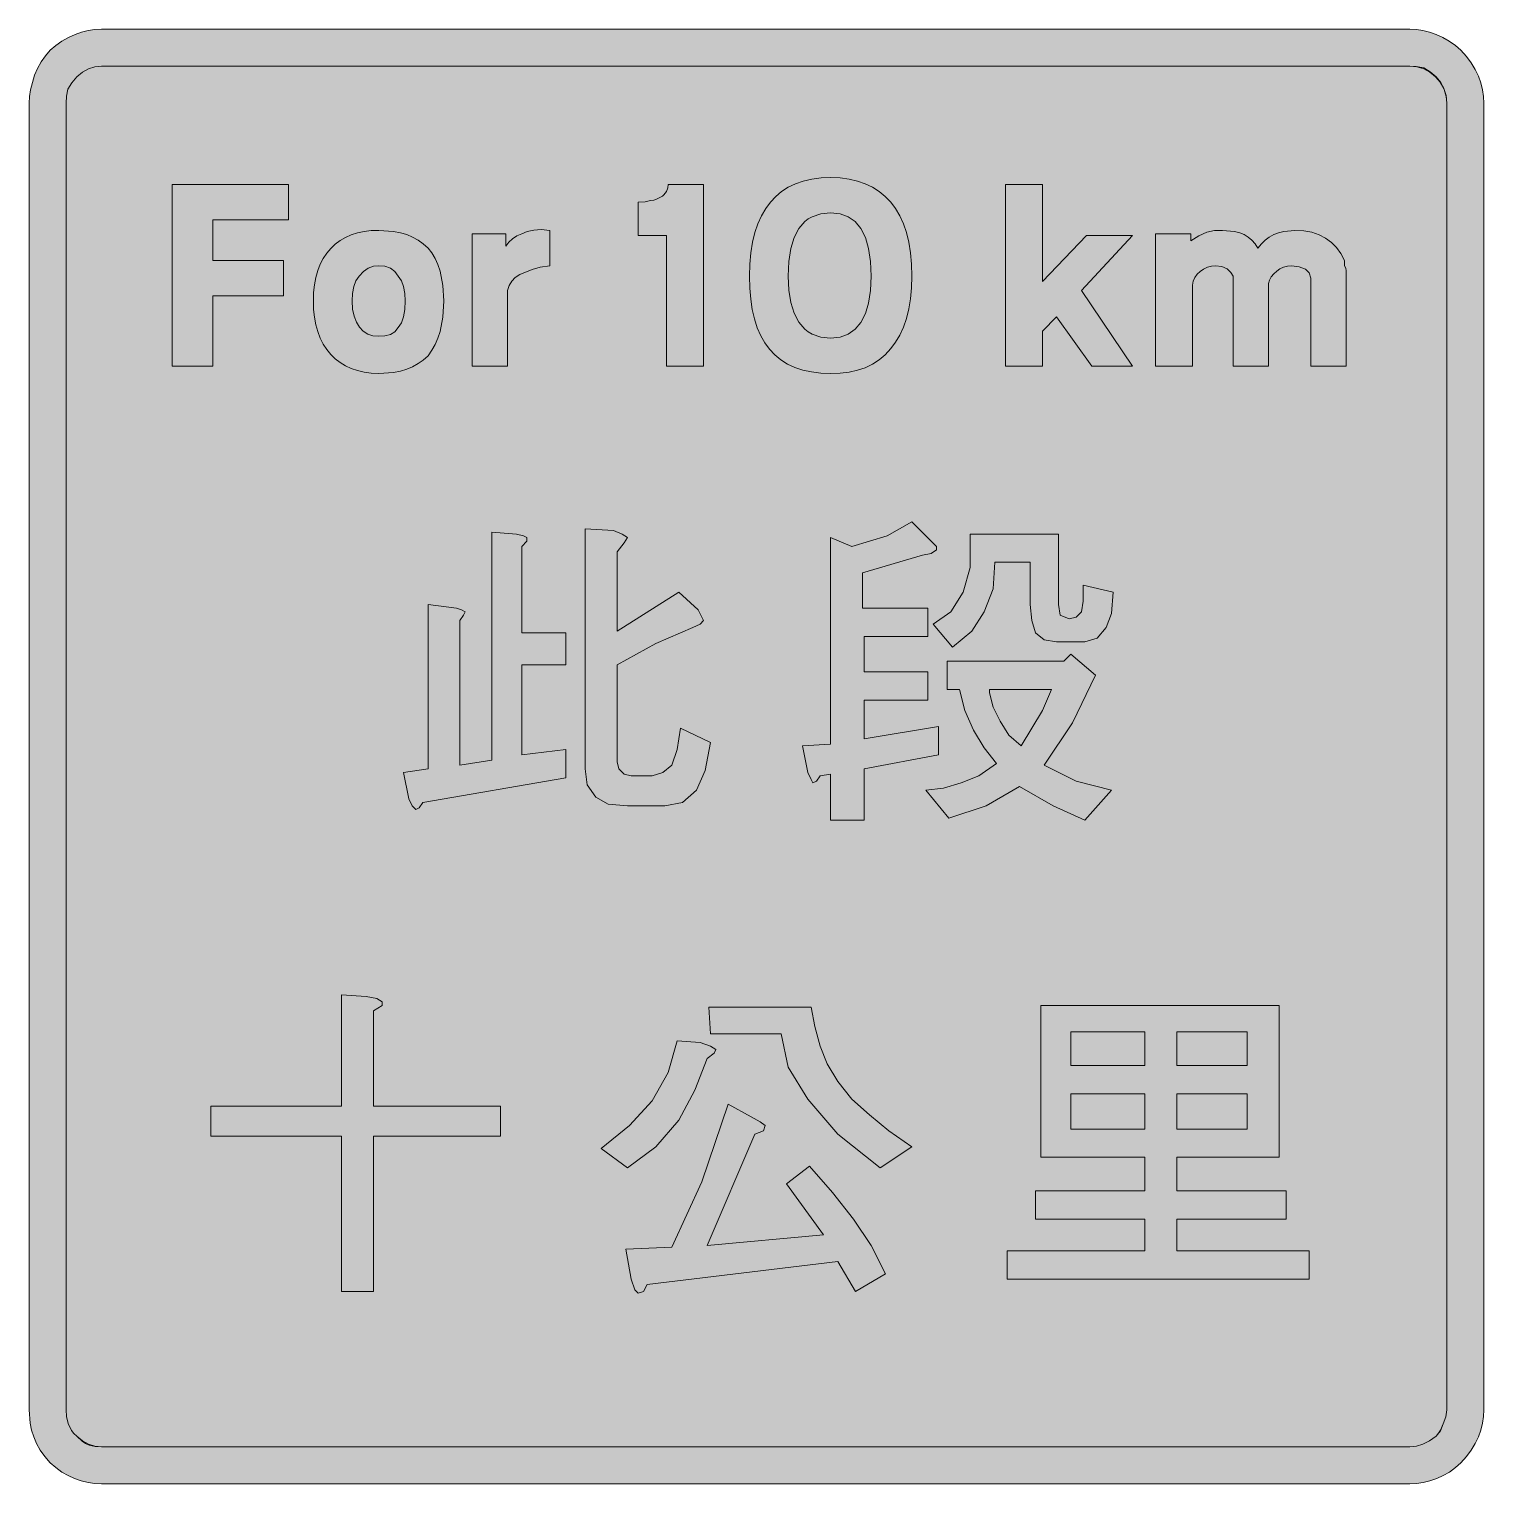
# Model space of a CAD drawing. Header units: metres. Extents: x 161 to 408, y 13 to 261.
import ezdxf

# ---------------------------------------------------------------- set-up
doc = ezdxf.new("R2010")
doc.units = ezdxf.units.M
doc.layers.add('FILL_BLACK_000000', color=7, linetype='Continuous', true_color=0x000000)
doc.layers.add('FILL_WHITE_FFFFFF', color=7, linetype='Continuous', true_color=0xffffff)

msp = doc.modelspace()

# ---------------------------------------------------------------- hatches: boundary and pattern name
at = {"layer": 'FILL_BLACK_000000', "true_color": 0x000000}
h = msp.add_hatch(color=7, dxfattribs=at)
h.dxf.hatch_style = 1
h.paths.add_polyline_path([(397.38, 260.35), (398.51, 260.07), (399.63, 259.68), (400.75, 259.17), (401.84, 258.55), (402.88, 257.82), (403.83, 256.98), (404.77, 255.94), (405.58, 254.86), (406.25, 253.74), (406.79, 252.59), (407.21, 251.43), (407.5, 250.27), (407.67, 249.12), (407.73, 247.98), (407.73, 25.98), (407.67, 24.84), (407.5, 23.69), (407.21, 22.53), (406.79, 21.37), (406.25, 20.22), (405.58, 19.1), (404.77, 18.02), (403.83, 16.98), (402.89, 16.14), (401.88, 15.4), (400.81, 14.79), (399.71, 14.28), (398.57, 13.89), (397.42, 13.6), (396.27, 13.44), (395.13, 13.38), (172.83, 13.38), (171.69, 13.44), (170.54, 13.6), (169.39, 13.89), (168.26, 14.28), (167.15, 14.79), (166.08, 15.4), (165.07, 16.14), (164.13, 16.98), (163.2, 18.02), (162.43, 19.1), (161.8, 20.22), (161.32, 21.37), (160.96, 22.53), (160.71, 23.69), (160.53, 25.98), (160.53, 247.98), (160.59, 249.11), (160.76, 250.27), (161.43, 252.78), (161.94, 253.9), (162.56, 254.99), (163.29, 256.03), (164.13, 256.98), (165.08, 257.82), (166.12, 258.55), (167.21, 259.17), (168.33, 259.68), (169.46, 260.07), (170.58, 260.35), (171.71, 260.52), (172.83, 260.58), (395.13, 260.58), (396.26, 260.52), (397.38, 260.35)])
h.paths.add_polyline_path([(171.71, 254.17), (170.62, 253.83), (169.58, 253.27), (168.63, 252.48), (167.77, 251.43), (167.13, 250.38), (166.87, 249.18), (166.83, 247.98), (166.83, 25.98), (166.9, 24.81), (167.17, 23.62), (167.72, 22.48), (168.12, 21.96), (168.63, 21.48), (169.57, 20.62), (170.11, 20.26), (170.73, 19.98), (171.78, 19.72), (172.83, 19.68), (395.13, 19.68), (396.26, 19.79), (397.38, 20.13), (398.51, 20.69), (399.63, 21.48), (400.34, 22.42), (400.83, 23.58), (401.24, 24.78), (401.43, 25.98), (401.43, 247.98), (401.29, 249.28), (400.91, 250.48), (400.31, 251.56), (399.52, 252.48), (398.57, 253.24), (397.51, 253.8), (396.35, 254.16), (395.13, 254.28), (172.83, 254.28), (171.71, 254.17)], flags=16)
h = msp.add_hatch(color=7, dxfattribs=at)
h.dxf.hatch_style = 1
h.paths.add_polyline_path([(310.31, 214.76), (310.02, 213.03), (309.63, 211.42), (309.12, 209.93), (308.51, 208.58), (307.77, 207.36), (306.93, 206.28), (305.99, 205.24), (304.96, 204.36), (303.83, 203.63), (302.62, 203.05), (301.3, 202.62), (299.88, 202.31), (298.36, 202.14), (296.73, 202.08), (295.04, 202.14), (293.47, 202.33), (292, 202.65), (290.65, 203.1), (289.41, 203.67), (288.28, 204.37), (287.25, 205.21), (286.34, 206.17), (285.54, 207.26), (284.84, 208.48), (284.26, 209.83), (283.78, 211.32), (283.41, 212.94), (283.14, 214.68), (282.98, 216.57), (282.93, 218.58), (282.99, 220.65), (283.16, 222.57), (283.44, 224.36), (283.83, 226), (284.34, 227.51), (284.96, 228.87), (285.69, 230.1), (286.53, 231.18), (287.39, 232.14), (288.38, 232.98), (289.49, 233.7), (290.73, 234.29), (292.08, 234.76), (293.53, 235.1), (295.09, 235.31), (296.73, 235.38), (298.36, 235.31), (299.88, 235.1), (301.3, 234.76), (302.62, 234.29), (303.83, 233.7), (304.96, 232.98), (305.99, 232.14), (306.93, 231.18), (307.77, 230.1), (308.51, 228.87), (309.12, 227.51), (309.63, 226), (310.02, 224.36), (310.31, 222.57), (310.47, 220.65), (310.53, 218.58), (310.47, 216.61), (310.31, 214.76)])
h.paths.add_polyline_path([(303.18, 223.3), (302.63, 225.16), (301.87, 226.68), (300.89, 227.86), (299.71, 228.7), (298.32, 229.21), (296.73, 229.38), (295.04, 229.21), (293.58, 228.7), (292.93, 228.33), (292.34, 227.86), (291.33, 226.68), (290.54, 225.16), (289.98, 223.3), (289.64, 221.11), (289.53, 218.58), (289.64, 216.22), (289.98, 214.12), (290.54, 212.29), (291.33, 210.78), (292.34, 209.6), (292.93, 209.13), (293.58, 208.75), (295.04, 208.25), (296.73, 208.08), (298.32, 208.25), (299.71, 208.75), (300.89, 209.58), (301.87, 210.74), (302.63, 212.23), (303.18, 214.03), (303.52, 216.15), (303.63, 218.58), (303.52, 221.11), (303.18, 223.3)], flags=16)
h = msp.add_hatch(color=7, dxfattribs=at)
h.dxf.hatch_style = 1
h.paths.add_polyline_path([(191.73, 203.28), (184.83, 203.28), (184.83, 234.18), (204.63, 234.18), (204.63, 228.18), (191.73, 228.18), (191.73, 221.28), (203.73, 221.28), (203.73, 215.28), (191.73, 215.28), (191.73, 203.28)])
h = msp.add_hatch(color=7, dxfattribs=at)
h.dxf.hatch_style = 1
h.paths.add_polyline_path([(275.13, 203.28), (268.83, 203.28), (268.83, 225.48), (264.03, 225.48), (264.03, 231.18), (265.19, 231.22), (266.13, 231.48), (266.71, 231.53), (267.14, 231.67), (267.93, 232.08), (268.15, 232.18), (268.38, 232.42), (268.83, 232.98), (269.09, 233.58), (269.13, 234.18), (275.13, 234.18), (275.13, 203.28)])
h = msp.add_hatch(color=7, dxfattribs=at)
h.dxf.hatch_style = 1
h.paths.add_polyline_path([(326.43, 234.18), (332.73, 234.18), (332.73, 217.68), (340.23, 225.48), (348.03, 225.48), (339.33, 216.18), (348.03, 203.28), (341.13, 203.28), (335.13, 211.68), (332.73, 209.28), (332.73, 203.28), (326.43, 203.28), (326.43, 234.18)])
h = msp.add_hatch(color=7, dxfattribs=at)
h.dxf.hatch_style = 1
h.paths.add_polyline_path([(230.36, 209.17), (229.98, 208.05), (229.51, 207), (228.96, 206.01), (228.33, 205.08), (227.51, 204.35), (226.64, 203.73), (225.7, 203.21), (224.69, 202.79), (223.62, 202.48), (222.47, 202.25), (219.93, 202.08), (218.67, 202.13), (217.47, 202.29), (216.34, 202.55), (215.28, 202.9), (214.3, 203.36), (213.39, 203.92), (212.55, 204.56), (211.79, 205.3), (211.12, 206.14), (210.52, 207.06), (210.01, 208.07), (209.59, 209.17), (209.26, 210.35), (209.02, 211.61), (208.88, 212.96), (208.83, 214.38), (208.88, 215.8), (209.02, 217.14), (209.26, 218.38), (209.59, 219.55), (210.01, 220.62), (210.52, 221.6), (211.12, 222.5), (211.79, 223.3), (212.55, 224.02), (213.39, 224.64), (214.3, 225.17), (215.28, 225.6), (216.34, 225.94), (217.47, 226.18), (218.67, 226.33), (219.93, 226.38), (222.47, 226.21), (223.62, 225.98), (224.69, 225.67), (225.7, 225.25), (226.64, 224.73), (227.51, 224.11), (228.33, 223.38), (228.96, 222.54), (229.51, 221.59), (229.98, 220.56), (230.36, 219.44), (230.86, 217.01), (231.03, 214.38), (230.86, 211.62), (230.36, 209.17)])
h.paths.add_polyline_path([(224.17, 216.82), (223.8, 217.8), (223.23, 218.58), (222.67, 219.37), (221.92, 219.93), (220.99, 220.27), (219.93, 220.38), (219.03, 220.27), (218.17, 219.93), (217.36, 219.37), (216.63, 218.58), (216.06, 217.8), (215.69, 216.82), (215.49, 215.67), (215.43, 214.38), (215.51, 213), (215.75, 211.8), (216.14, 210.77), (216.67, 209.92), (217.32, 209.25), (218.09, 208.77), (218.96, 208.48), (219.93, 208.38), (220.99, 208.45), (221.92, 208.68), (222.67, 209.14), (223.23, 209.88), (223.8, 210.67), (224.17, 211.68), (224.37, 212.92), (224.43, 214.38), (224.37, 215.67), (224.17, 216.82)], flags=16)
h = msp.add_hatch(color=7, dxfattribs=at)
h.dxf.hatch_style = 1
h.paths.add_polyline_path([(235.83, 225.78), (241.53, 225.78), (241.53, 223.68), (242.04, 224.35), (242.66, 224.95), (243.39, 225.45), (244.23, 225.78), (245.19, 226.17), (246.29, 226.42), (247.56, 226.5), (249.03, 226.38), (249.03, 220.38), (247.39, 220.1), (246.03, 219.74), (243.93, 218.88), (243.14, 218.37), (242.54, 217.75), (242.12, 217.02), (241.83, 216.18), (241.83, 203.28), (235.83, 203.28), (235.83, 225.78)])
h = msp.add_hatch(color=7, dxfattribs=at)
h.dxf.hatch_style = 1
h.paths.add_polyline_path([(374.36, 220.31), (373.7, 220.12), (373.08, 219.83), (372.52, 219.44), (372.02, 218.99), (371.61, 218.48), (371.31, 217.94), (371.13, 217.38), (371.13, 217.08), (371.13, 203.28), (365.13, 203.28), (365.13, 218.58), (364.75, 219.24), (364.08, 219.82), (363.19, 220.23), (362.13, 220.38), (361.45, 220.31), (360.76, 220.12), (360.1, 219.81), (359.5, 219.4), (358.99, 218.92), (358.59, 218.35), (358.32, 217.74), (358.23, 217.08), (358.23, 203.28), (351.93, 203.28), (351.93, 225.78), (357.93, 225.78), (357.93, 224.58), (359.28, 225.44), (360.63, 226.08), (361.98, 226.34), (363.33, 226.38), (365.36, 226.21), (366.23, 225.98), (367.01, 225.67), (367.7, 225.25), (368.31, 224.73), (368.85, 224.11), (369.33, 223.38), (369.92, 224.11), (370.57, 224.73), (371.27, 225.25), (372.03, 225.67), (372.85, 225.98), (373.72, 226.21), (375.63, 226.38), (377.14, 226.3), (378.5, 226.05), (379.74, 225.64), (380.84, 225.07), (381.82, 224.34), (382.68, 223.47), (383.41, 222.45), (384.03, 221.28), (384.03, 220.38), (384.29, 219.93), (384.33, 219.48), (384.33, 219.18), (384.33, 203.28), (378.33, 203.28), (378.33, 218.28), (378.03, 219.18), (377.43, 219.78), (376.34, 220.19), (375.03, 220.38), (374.36, 220.31)])
h = msp.add_hatch(color=7, dxfattribs=at)
h.dxf.hatch_style = 1
h.paths.add_polyline_path([(259.83, 175.38), (261.33, 174.78), (262.23, 174.18), (261.63, 173.28), (260.43, 171.78), (260.43, 158.28), (270.93, 164.88), (274.23, 161.88), (274.83, 160.68), (275.13, 160.08), (274.53, 159.48), (273.33, 158.88), (267.03, 156.18), (260.43, 152.58), (260.43, 137.88), (260.43, 136.08), (260.73, 134.88), (261.63, 133.98), (262.83, 133.68), (266.43, 133.68), (268.23, 134.28), (269.73, 135.48), (270.63, 138.18), (271.23, 141.78), (276.33, 139.38), (275.43, 134.58), (273.93, 131.28), (271.53, 129.18), (268.53, 128.58), (262.23, 128.58), (258.93, 128.88), (256.83, 130.08), (255.33, 132.18), (255.03, 134.88), (255.03, 175.68), (259.83, 175.38)])
h = msp.add_hatch(color=7, dxfattribs=at)
h.dxf.hatch_style = 1
h.paths.add_polyline_path([(300.33, 172.68), (306.33, 174.48), (310.53, 176.88), (313.83, 173.58), (314.73, 172.68), (314.73, 172.08), (313.83, 171.48), (312.33, 171.18), (302.13, 168.18), (302.13, 162.18), (313.23, 162.18), (313.23, 157.38), (302.43, 157.38), (302.43, 151.38), (313.23, 151.38), (313.23, 146.58), (302.43, 146.58), (302.43, 139.98), (315.03, 142.08), (315.03, 137.28), (302.43, 134.88), (302.43, 126.18), (296.73, 126.18), (296.73, 133.98), (294.93, 133.68), (294.33, 132.78), (293.73, 132.48), (293.43, 133.08), (292.83, 134.28), (291.93, 138.78), (296.73, 139.08), (296.73, 174.18), (300.33, 172.68)])
h = msp.add_hatch(color=7, dxfattribs=at)
h.dxf.hatch_style = 1
h.paths.add_polyline_path([(228.33, 134.88), (228.33, 162.78), (233.13, 162.18), (234.03, 161.88), (234.63, 161.58), (234.33, 160.98), (233.73, 160.08), (233.73, 135.48), (239.13, 136.38), (239.13, 175.08), (243.33, 174.78), (244.53, 174.48), (245.13, 174.18), (245.13, 173.58), (244.23, 172.68), (244.23, 157.98), (251.73, 157.98), (251.73, 152.58), (244.23, 152.58), (244.23, 137.28), (251.73, 138.18), (251.73, 133.38), (227.43, 129.18), (226.83, 128.28), (226.23, 127.98), (225.63, 128.58), (225.03, 129.78), (224.13, 134.28), (228.33, 134.88)])
h = msp.add_hatch(color=7, dxfattribs=at)
h.dxf.hatch_style = 1
h.paths.add_polyline_path([(335.43, 174.78), (335.43, 162.78), (335.73, 160.98), (337.23, 160.38), (338.43, 160.68), (339.33, 161.58), (339.63, 163.38), (339.63, 166.08), (344.73, 164.88), (344.43, 161.28), (343.53, 158.88), (342.03, 157.08), (339.93, 156.48), (335.13, 156.48), (333.03, 156.78), (331.53, 157.98), (330.93, 160.08), (330.63, 162.78), (330.63, 169.98), (324.63, 169.98), (324.33, 165.48), (322.83, 161.58), (320.73, 158.28), (317.43, 155.58), (314.13, 159.48), (317.13, 161.58), (319.23, 164.88), (320.43, 169.08), (320.43, 174.48), (320.43, 174.78), (335.43, 174.78)])
h = msp.add_hatch(color=7, dxfattribs=at)
h.dxf.hatch_style = 1
h.paths.add_polyline_path([(337.53, 154.38), (341.73, 150.78), (337.83, 142.68), (333.03, 135.48), (338.43, 132.78), (344.43, 131.28), (339.93, 126.18), (334.53, 128.58), (328.83, 131.88), (323.13, 128.58), (316.83, 126.48), (312.93, 131.28), (315.93, 131.58), (318.93, 132.48), (321.93, 133.68), (324.93, 135.78), (322.83, 138.48), (321.03, 141.48), (319.53, 144.78), (318.63, 148.38), (316.53, 148.38), (316.53, 153.18), (336.33, 153.18), (337.53, 154.38)])
h.paths.add_polyline_path([(325.53, 142.98), (327.03, 140.58), (329.13, 138.78), (332.73, 144.78), (334.23, 148.38), (323.73, 148.38), (323.73, 147.78), (324.33, 145.38), (325.53, 142.98)], flags=16)
h = msp.add_hatch(color=7, dxfattribs=at)
h.dxf.hatch_style = 1
h.paths.add_polyline_path([(219.63, 95.88), (220.53, 95.28), (220.53, 94.68), (219.03, 93.78), (219.03, 77.58), (240.63, 77.58), (240.63, 72.48), (219.03, 72.48), (219.03, 46.08), (213.63, 46.08), (213.63, 72.48), (191.43, 72.48), (191.43, 77.58), (213.63, 77.58), (213.63, 96.48), (217.83, 96.18), (219.63, 95.88)])
h = msp.add_hatch(color=7, dxfattribs=at)
h.dxf.hatch_style = 1
h.paths.add_polyline_path([(293.43, 94.38), (294.03, 91.08), (294.93, 87.78), (296.13, 84.78), (297.93, 81.78), (300.33, 78.78), (303.33, 76.08), (306.63, 73.38), (310.53, 70.68), (305.13, 67.08), (297.93, 72.78), (292.83, 78.78), (289.53, 84.18), (288.33, 89.88), (276.33, 89.88), (276.03, 94.38), (293.43, 94.38)])
h = msp.add_hatch(color=7, dxfattribs=at)
h.dxf.hatch_style = 1
h.paths.add_polyline_path([(374.13, 63.18), (374.13, 58.38), (355.53, 58.38), (355.53, 52.98), (378.03, 52.98), (378.03, 48.18), (326.73, 48.18), (326.73, 52.98), (350.13, 52.98), (350.13, 58.38), (331.53, 58.38), (331.53, 63.18), (350.13, 63.18), (350.13, 68.88), (332.43, 68.88), (332.43, 94.68), (372.93, 94.68), (372.93, 68.88), (355.53, 68.88), (355.53, 63.18), (374.13, 63.18)])
h.paths.add_polyline_path([(367.53, 84.48), (367.53, 90.18), (355.53, 90.18), (355.53, 84.48), (367.53, 84.48)], flags=16)
h.paths.add_polyline_path([(337.53, 84.48), (350.13, 84.48), (350.13, 90.18), (337.53, 90.18), (337.53, 84.48)], flags=16)
h.paths.add_polyline_path([(355.53, 79.68), (355.53, 73.68), (367.53, 73.68), (367.53, 79.68), (355.53, 79.68)], flags=16)
h.paths.add_polyline_path([(350.13, 79.68), (337.53, 79.68), (337.53, 73.68), (350.13, 73.68), (350.13, 79.68)], flags=16)
h = msp.add_hatch(color=7, dxfattribs=at)
h.dxf.hatch_style = 1
h.paths.add_polyline_path([(276.33, 87.78), (277.23, 87.18), (276.93, 86.58), (275.73, 85.68), (273.63, 80.28), (270.93, 75.18), (267.03, 70.68), (262.23, 67.08), (257.73, 70.38), (262.53, 74.28), (266.43, 78.48), (269.13, 83.28), (270.63, 88.68), (274.53, 88.38), (276.33, 87.78)])
h = msp.add_hatch(color=7, dxfattribs=at)
h.dxf.hatch_style = 1
h.paths.add_polyline_path([(284.73, 74.88), (285.63, 74.28), (285.33, 73.38), (283.83, 72.78), (275.73, 53.88), (295.53, 55.68), (289.23, 64.38), (293.13, 67.38), (297.03, 62.88), (300.63, 58.38), (303.63, 53.88), (306.03, 49.08), (300.93, 46.08), (297.93, 51.18), (265.53, 47.28), (264.93, 46.08), (264.03, 45.78), (263.43, 46.38), (262.83, 48.18), (261.93, 53.28), (269.73, 53.58), (274.83, 64.68), (279.33, 77.88), (283.23, 75.78), (284.73, 74.88)])
at = {"layer": 'FILL_WHITE_FFFFFF', "true_color": 0xffffff}
h = msp.add_hatch(color=7, dxfattribs=at)
h.dxf.hatch_style = 1
h.paths.add_polyline_path([(172.83, 19.68), (171.71, 19.79), (170.62, 20.13), (169.58, 20.69), (168.63, 21.48), (168.12, 21.96), (167.72, 22.48), (167.17, 23.62), (166.9, 24.81), (166.83, 25.98), (166.83, 247.98), (166.87, 249.18), (167.13, 250.38), (167.77, 251.43), (168.63, 252.48), (169.58, 253.27), (170.62, 253.83), (171.71, 254.17), (172.83, 254.28), (395.13, 254.28), (396.22, 254.24), (397.53, 253.98), (398.58, 253.34), (399.63, 252.48), (400.42, 251.48), (400.98, 250.34), (401.32, 249.15), (401.43, 247.98), (401.43, 25.98), (401.24, 24.78), (400.83, 23.58), (400.34, 22.53), (400.03, 21.98), (399.63, 21.48), (398.51, 20.69), (397.38, 20.13), (396.26, 19.79), (395.13, 19.68), (172.83, 19.68)])

# ---------------------------------------------------------------- linework, layer by layer
at = {"layer": 'FILL_BLACK_000000', "lineweight": 0, "true_color": 0x000000}
for points in [[(397.38, 260.35), (398.51, 260.07), (399.63, 259.68), (400.75, 259.17), (401.84, 258.55), (402.88, 257.82), (403.83, 256.98), (404.77, 255.94), (405.58, 254.86), (406.25, 253.74), (406.79, 252.59), (407.21, 251.43), (407.5, 250.27), (407.67, 249.12), (407.73, 247.98), (407.73, 25.98), (407.67, 24.84), (407.5, 23.69), (407.21, 22.53), (406.79, 21.37), (406.25, 20.22), (405.58, 19.1), (404.77, 18.02), (403.83, 16.98), (402.89, 16.14), (401.88, 15.4), (400.81, 14.79), (399.71, 14.28), (398.57, 13.89), (397.42, 13.6), (396.27, 13.44), (395.13, 13.38), (172.83, 13.38), (171.69, 13.44), (170.54, 13.6), (169.39, 13.89), (168.26, 14.28), (167.15, 14.79), (166.08, 15.4), (165.07, 16.14), (164.13, 16.98), (163.2, 18.02), (162.43, 19.1), (161.8, 20.22), (161.32, 21.37), (160.96, 22.53), (160.71, 23.69), (160.53, 25.98), (160.53, 247.98), (160.59, 249.11), (160.76, 250.27), (161.43, 252.78), (161.94, 253.9), (162.56, 254.99), (163.29, 256.03), (164.13, 256.98), (165.08, 257.82), (166.12, 258.55), (167.21, 259.17), (168.33, 259.68), (169.46, 260.07), (170.58, 260.35), (171.71, 260.52), (172.83, 260.58), (395.13, 260.58), (396.26, 260.52)], [(171.71, 254.17), (170.62, 253.83), (169.58, 253.27), (168.63, 252.48), (167.77, 251.43), (167.13, 250.38), (166.87, 249.18), (166.83, 247.98), (166.83, 25.98), (166.9, 24.81), (167.17, 23.62), (167.72, 22.48), (168.12, 21.96), (168.63, 21.48), (169.57, 20.62), (170.11, 20.26), (170.73, 19.98), (171.78, 19.72), (172.83, 19.68), (395.13, 19.68), (396.26, 19.79), (397.38, 20.13), (398.51, 20.69), (399.63, 21.48), (400.34, 22.42), (400.83, 23.58), (401.24, 24.78), (401.43, 25.98), (401.43, 247.98), (401.29, 249.28), (400.91, 250.48), (400.31, 251.56), (399.52, 252.48), (398.57, 253.24), (397.51, 253.8), (396.35, 254.16), (395.13, 254.28), (172.83, 254.28)], [(310.31, 214.76), (310.02, 213.03), (309.63, 211.42), (309.12, 209.93), (308.51, 208.58), (307.77, 207.36), (306.93, 206.28), (305.99, 205.24), (304.96, 204.36), (303.83, 203.63), (302.62, 203.05), (301.3, 202.62), (299.88, 202.31), (298.36, 202.14), (296.73, 202.08), (295.04, 202.14), (293.47, 202.33), (292, 202.65), (290.65, 203.1), (289.41, 203.67), (288.28, 204.37), (287.25, 205.21), (286.34, 206.17), (285.54, 207.26), (284.84, 208.48), (284.26, 209.83), (283.78, 211.32), (283.41, 212.94), (283.14, 214.68), (282.98, 216.57), (282.93, 218.58), (282.99, 220.65), (283.16, 222.57), (283.44, 224.36), (283.83, 226), (284.34, 227.51), (284.96, 228.87), (285.69, 230.1), (286.53, 231.18), (287.39, 232.14), (288.38, 232.98), (289.49, 233.7), (290.73, 234.29), (292.08, 234.76), (293.53, 235.1), (295.09, 235.31), (296.73, 235.38), (298.36, 235.31), (299.88, 235.1), (301.3, 234.76), (302.62, 234.29), (303.83, 233.7), (304.96, 232.98), (305.99, 232.14), (306.93, 231.18), (307.77, 230.1), (308.51, 228.87), (309.12, 227.51), (309.63, 226), (310.02, 224.36), (310.31, 222.57), (310.47, 220.65), (310.53, 218.58), (310.47, 216.61)], [(191.73, 203.28), (184.83, 203.28), (184.83, 234.18), (204.63, 234.18), (204.63, 228.18), (191.73, 228.18), (191.73, 221.28), (203.73, 221.28), (203.73, 215.28), (191.73, 215.28)], [(275.13, 203.28), (268.83, 203.28), (268.83, 225.48), (264.03, 225.48), (264.03, 231.18), (265.19, 231.22), (266.13, 231.48), (266.71, 231.53), (267.14, 231.67), (267.93, 232.08), (268.15, 232.18), (268.38, 232.42), (268.83, 232.98), (269.09, 233.58), (269.13, 234.18), (275.13, 234.18)], [(326.43, 234.18), (332.73, 234.18), (332.73, 217.68), (340.23, 225.48), (348.03, 225.48), (339.33, 216.18), (348.03, 203.28), (341.13, 203.28), (335.13, 211.68), (332.73, 209.28), (332.73, 203.28), (326.43, 203.28)], [(303.18, 223.3), (302.63, 225.16), (301.87, 226.68), (300.89, 227.86), (299.71, 228.7), (298.32, 229.21), (296.73, 229.38), (295.04, 229.21), (293.58, 228.7), (292.93, 228.33), (292.34, 227.86), (291.33, 226.68), (290.54, 225.16), (289.98, 223.3), (289.64, 221.11), (289.53, 218.58), (289.64, 216.22), (289.98, 214.12), (290.54, 212.29), (291.33, 210.78), (292.34, 209.6), (292.93, 209.13), (293.58, 208.75), (295.04, 208.25), (296.73, 208.08), (298.32, 208.25), (299.71, 208.75), (300.89, 209.58), (301.87, 210.74), (302.63, 212.23), (303.18, 214.03), (303.52, 216.15), (303.63, 218.58), (303.52, 221.11)], [(230.36, 209.17), (229.98, 208.05), (229.51, 207), (228.96, 206.01), (228.33, 205.08), (227.51, 204.35), (226.64, 203.73), (225.7, 203.21), (224.69, 202.79), (223.62, 202.48), (222.47, 202.25), (219.93, 202.08), (218.67, 202.13), (217.47, 202.29), (216.34, 202.55), (215.28, 202.9), (214.3, 203.36), (213.39, 203.92), (212.55, 204.56), (211.79, 205.3), (211.12, 206.14), (210.52, 207.06), (210.01, 208.07), (209.59, 209.17), (209.26, 210.35), (209.02, 211.61), (208.88, 212.96), (208.83, 214.38), (208.88, 215.8), (209.02, 217.14), (209.26, 218.38), (209.59, 219.55), (210.01, 220.62), (210.52, 221.6), (211.12, 222.5), (211.79, 223.3), (212.55, 224.02), (213.39, 224.64), (214.3, 225.17), (215.28, 225.6), (216.34, 225.94), (217.47, 226.18), (218.67, 226.33), (219.93, 226.38), (222.47, 226.21), (223.62, 225.98), (224.69, 225.67), (225.7, 225.25), (226.64, 224.73), (227.51, 224.11), (228.33, 223.38), (228.96, 222.54), (229.51, 221.59), (229.98, 220.56), (230.36, 219.44), (230.86, 217.01), (231.03, 214.38), (230.86, 211.62)], [(235.83, 225.78), (241.53, 225.78), (241.53, 223.68), (242.04, 224.35), (242.66, 224.95), (243.39, 225.45), (244.23, 225.78), (245.19, 226.17), (246.29, 226.42), (247.56, 226.5), (249.03, 226.38), (249.03, 220.38), (247.39, 220.1), (246.03, 219.74), (243.93, 218.88), (243.14, 218.37), (242.54, 217.75), (242.12, 217.02), (241.83, 216.18), (241.83, 203.28), (235.83, 203.28)], [(374.36, 220.31), (373.7, 220.12), (373.08, 219.83), (372.52, 219.44), (372.02, 218.99), (371.61, 218.48), (371.31, 217.94), (371.13, 217.38), (371.13, 217.08), (371.13, 203.28), (365.13, 203.28), (365.13, 218.58), (364.75, 219.24), (364.08, 219.82), (363.19, 220.23), (362.13, 220.38), (361.45, 220.31), (360.76, 220.12), (360.1, 219.81), (359.5, 219.4), (358.99, 218.92), (358.59, 218.35), (358.32, 217.74), (358.23, 217.08), (358.23, 203.28), (351.93, 203.28), (351.93, 225.78), (357.93, 225.78), (357.93, 224.58), (359.28, 225.44), (360.63, 226.08), (361.98, 226.34), (363.33, 226.38), (365.36, 226.21), (366.23, 225.98), (367.01, 225.67), (367.7, 225.25), (368.31, 224.73), (368.85, 224.11), (369.33, 223.38), (369.92, 224.11), (370.57, 224.73), (371.27, 225.25), (372.03, 225.67), (372.85, 225.98), (373.72, 226.21), (375.63, 226.38), (377.14, 226.3), (378.5, 226.05), (379.74, 225.64), (380.84, 225.07), (381.82, 224.34), (382.68, 223.47), (383.41, 222.45), (384.03, 221.28), (384.03, 220.38), (384.29, 219.93), (384.33, 219.48), (384.33, 219.18), (384.33, 203.28), (378.33, 203.28), (378.33, 218.28), (378.03, 219.18), (377.43, 219.78), (376.34, 220.19), (375.03, 220.38)], [(224.17, 216.82), (223.8, 217.8), (223.23, 218.58), (222.67, 219.37), (221.92, 219.93), (220.99, 220.27), (219.93, 220.38), (219.03, 220.27), (218.17, 219.93), (217.36, 219.37), (216.63, 218.58), (216.06, 217.8), (215.69, 216.82), (215.49, 215.67), (215.43, 214.38), (215.51, 213), (215.75, 211.8), (216.14, 210.77), (216.67, 209.92), (217.32, 209.25), (218.09, 208.77), (218.96, 208.48), (219.93, 208.38), (220.99, 208.45), (221.92, 208.68), (222.67, 209.14), (223.23, 209.88), (223.8, 210.67), (224.17, 211.68), (224.37, 212.92), (224.43, 214.38), (224.37, 215.67)], [(259.83, 175.38), (261.33, 174.78), (262.23, 174.18), (261.63, 173.28), (260.43, 171.78), (260.43, 158.28), (270.93, 164.88), (274.23, 161.88), (274.83, 160.68), (275.13, 160.08), (274.53, 159.48), (273.33, 158.88), (267.03, 156.18), (260.43, 152.58), (260.43, 137.88), (260.43, 136.08), (260.73, 134.88), (261.63, 133.98), (262.83, 133.68), (266.43, 133.68), (268.23, 134.28), (269.73, 135.48), (270.63, 138.18), (271.23, 141.78), (276.33, 139.38), (275.43, 134.58), (273.93, 131.28), (271.53, 129.18), (268.53, 128.58), (262.23, 128.58), (258.93, 128.88), (256.83, 130.08), (255.33, 132.18), (255.03, 134.88), (255.03, 175.68)], [(300.33, 172.68), (306.33, 174.48), (310.53, 176.88), (313.83, 173.58), (314.73, 172.68), (314.73, 172.08), (313.83, 171.48), (312.33, 171.18), (302.13, 168.18), (302.13, 162.18), (313.23, 162.18), (313.23, 157.38), (302.43, 157.38), (302.43, 151.38), (313.23, 151.38), (313.23, 146.58), (302.43, 146.58), (302.43, 139.98), (315.03, 142.08), (315.03, 137.28), (302.43, 134.88), (302.43, 126.18), (296.73, 126.18), (296.73, 133.98), (294.93, 133.68), (294.33, 132.78), (293.73, 132.48), (293.43, 133.08), (292.83, 134.28), (291.93, 138.78), (296.73, 139.08), (296.73, 174.18)], [(228.33, 134.88), (228.33, 162.78), (233.13, 162.18), (234.03, 161.88), (234.63, 161.58), (234.33, 160.98), (233.73, 160.08), (233.73, 135.48), (239.13, 136.38), (239.13, 175.08), (243.33, 174.78), (244.53, 174.48), (245.13, 174.18), (245.13, 173.58), (244.23, 172.68), (244.23, 157.98), (251.73, 157.98), (251.73, 152.58), (244.23, 152.58), (244.23, 137.28), (251.73, 138.18), (251.73, 133.38), (227.43, 129.18), (226.83, 128.28), (226.23, 127.98), (225.63, 128.58), (225.03, 129.78), (224.13, 134.28)], [(335.43, 174.78), (335.43, 162.78), (335.73, 160.98), (337.23, 160.38), (338.43, 160.68), (339.33, 161.58), (339.63, 163.38), (339.63, 166.08), (344.73, 164.88), (344.43, 161.28), (343.53, 158.88), (342.03, 157.08), (339.93, 156.48), (335.13, 156.48), (333.03, 156.78), (331.53, 157.98), (330.93, 160.08), (330.63, 162.78), (330.63, 169.98), (324.63, 169.98), (324.33, 165.48), (322.83, 161.58), (320.73, 158.28), (317.43, 155.58), (314.13, 159.48), (317.13, 161.58), (319.23, 164.88), (320.43, 169.08), (320.43, 174.48), (320.43, 174.78)], [(337.53, 154.38), (341.73, 150.78), (337.83, 142.68), (333.03, 135.48), (338.43, 132.78), (344.43, 131.28), (339.93, 126.18), (334.53, 128.58), (328.83, 131.88), (323.13, 128.58), (316.83, 126.48), (312.93, 131.28), (315.93, 131.58), (318.93, 132.48), (321.93, 133.68), (324.93, 135.78), (322.83, 138.48), (321.03, 141.48), (319.53, 144.78), (318.63, 148.38), (316.53, 148.38), (316.53, 153.18), (336.33, 153.18)], [(325.53, 142.98), (327.03, 140.58), (329.13, 138.78), (332.73, 144.78), (334.23, 148.38), (323.73, 148.38), (323.73, 147.78), (324.33, 145.38)], [(219.63, 95.88), (220.53, 95.28), (220.53, 94.68), (219.03, 93.78), (219.03, 77.58), (240.63, 77.58), (240.63, 72.48), (219.03, 72.48), (219.03, 46.08), (213.63, 46.08), (213.63, 72.48), (191.43, 72.48), (191.43, 77.58), (213.63, 77.58), (213.63, 96.48), (217.83, 96.18)], [(293.43, 94.38), (294.03, 91.08), (294.93, 87.78), (296.13, 84.78), (297.93, 81.78), (300.33, 78.78), (303.33, 76.08), (306.63, 73.38), (310.53, 70.68), (305.13, 67.08), (297.93, 72.78), (292.83, 78.78), (289.53, 84.18), (288.33, 89.88), (276.33, 89.88), (276.03, 94.38)], [(374.13, 63.18), (374.13, 58.38), (355.53, 58.38), (355.53, 52.98), (378.03, 52.98), (378.03, 48.18), (326.73, 48.18), (326.73, 52.98), (350.13, 52.98), (350.13, 58.38), (331.53, 58.38), (331.53, 63.18), (350.13, 63.18), (350.13, 68.88), (332.43, 68.88), (332.43, 94.68), (372.93, 94.68), (372.93, 68.88), (355.53, 68.88), (355.53, 63.18)], [(337.53, 84.48), (350.13, 84.48), (350.13, 90.18), (337.53, 90.18)], [(367.53, 84.48), (367.53, 90.18), (355.53, 90.18), (355.53, 84.48)], [(276.33, 87.78), (277.23, 87.18), (276.93, 86.58), (275.73, 85.68), (273.63, 80.28), (270.93, 75.18), (267.03, 70.68), (262.23, 67.08), (257.73, 70.38), (262.53, 74.28), (266.43, 78.48), (269.13, 83.28), (270.63, 88.68), (274.53, 88.38)], [(350.13, 79.68), (337.53, 79.68), (337.53, 73.68), (350.13, 73.68)], [(355.53, 79.68), (355.53, 73.68), (367.53, 73.68), (367.53, 79.68)], [(284.73, 74.88), (285.63, 74.28), (285.33, 73.38), (283.83, 72.78), (275.73, 53.88), (295.53, 55.68), (289.23, 64.38), (293.13, 67.38), (297.03, 62.88), (300.63, 58.38), (303.63, 53.88), (306.03, 49.08), (300.93, 46.08), (297.93, 51.18), (265.53, 47.28), (264.93, 46.08), (264.03, 45.78), (263.43, 46.38), (262.83, 48.18), (261.93, 53.28), (269.73, 53.58), (274.83, 64.68), (279.33, 77.88), (283.23, 75.78)]]:
    msp.add_lwpolyline(points, close=True, dxfattribs=at)
at = {"layer": 'FILL_WHITE_FFFFFF', "lineweight": 0, "true_color": 0xffffff}
msp.add_lwpolyline([(172.83, 19.68), (171.71, 19.79), (170.62, 20.13), (169.58, 20.69), (168.63, 21.48), (168.12, 21.96), (167.72, 22.48), (167.17, 23.62), (166.9, 24.81), (166.83, 25.98), (166.83, 247.98), (166.87, 249.18), (167.13, 250.38), (167.77, 251.43), (168.63, 252.48), (169.58, 253.27), (170.62, 253.83), (171.71, 254.17), (172.83, 254.28), (395.13, 254.28), (396.22, 254.24), (397.53, 253.98), (398.58, 253.34), (399.63, 252.48), (400.42, 251.48), (400.98, 250.34), (401.32, 249.15), (401.43, 247.98), (401.43, 25.98), (401.24, 24.78), (400.83, 23.58), (400.34, 22.53), (400.03, 21.98), (399.63, 21.48), (398.51, 20.69), (397.38, 20.13), (396.26, 19.79), (395.13, 19.68)], close=True, dxfattribs=at)

doc.saveas('drawing.dxf')
